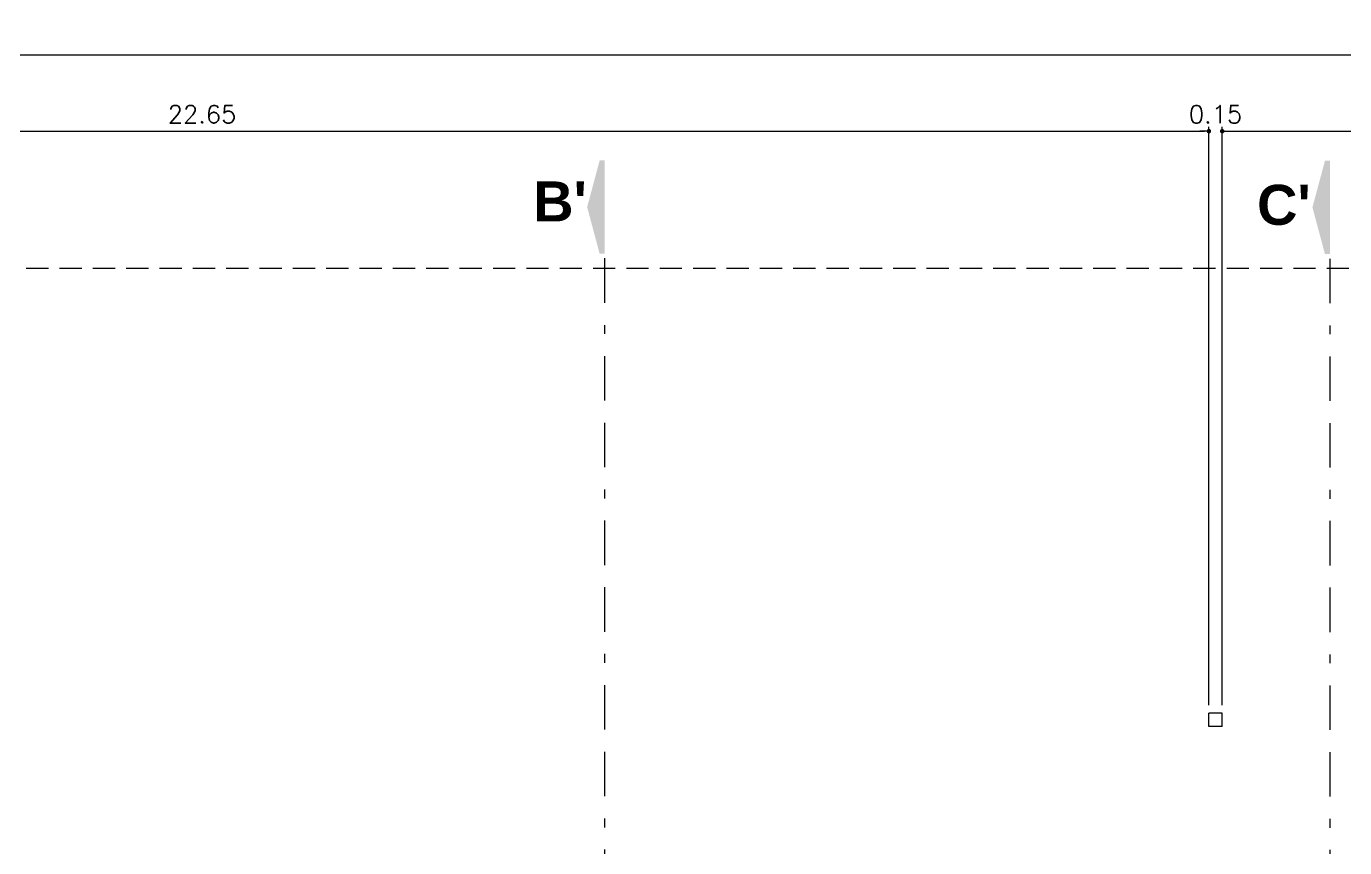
# Model space of a CAD drawing. Extents: x -151 to -2, y -18 to 162.
# Drawn here: x -136.39 to -121.57, y 19.68 to 28.91 of the extents above; entities that cross this region are included whole.
import ezdxf

# ---------------------------------------------------------------- set-up
doc = ezdxf.new("R2010")
doc.units = 0
doc.header["$MEASUREMENT"] = 0
doc.linetypes.add('BORDER', pattern=[1.75, 0.5, -0.25, 0.5, -0.25, 0, -0.25])
doc.linetypes.add('HIDDEN', pattern=[0.375, 0.25, -0.125])
doc.layers.get('0').update_dxf_attribs({"linetype": 'CONTINUOUS'})
doc.layers.get('DEFPOINTS').update_dxf_attribs({"linetype": 'CONTINUOUS'})
for name, color, linetype in [('ALVENARIA', 7, 'CONTINUOUS'), ('COBERTURA', 6, 'CONTINUOUS'), ('CORTE', 6, 'CONTINUOUS'), ('COTA', 1, 'CONTINUOUS'), ('COTAS', 1, 'CONTINUOUS'), ('TEXTO5', 5, 'CONTINUOUS')]:
    doc.layers.add(name, color=color, linetype=linetype)
doc.styles.add('SANSSERIFBOLD', font='sasb____.pfb')
doc.styles.get("Standard").update_dxf_attribs({"font": 'TXT.shx', "height": 0.2})
doc.dimstyles.new('DIM100', dxfattribs={"dimtxt": 0.18, "dimasz": 0.05, "dimexe": 0.05, "dimexo": 0.09, "dimgap": 0.09, "dimtad": 1, "dimzin": 0, "dimdsep": 46, "dimtxsty": 'Standard', "dimblk": 'DOT', "dimblk1": 'DOT', "dimblk2": 'DOT', "dimsah": 1, "dimcen": 0.09, "dimadec": 0, "dimazin": 0, "dimtfac": 1, "dimtix": 1, "dimtofl": 0, "dimtmove": 2, "dimatfit": 3, "dimldrblk": 'DOT', "dimfxl": 1, "dimtolj": 1, "dimtzin": 0, "dimarcsym": 0})

# ---------------------------------------------------------------- blocks, each defined once
blk = doc.blocks.new('DOT')
at = {"layer": 'ALVENARIA', "color": 0, "linetype": 'ByBlock'}
blk.add_line((-0.5, 0), (-1, 0), dxfattribs=at)
at = {"layer": 'ALVENARIA', "color": 0, "linetype": 'ByBlock', "const_width": 0.5}
blk.add_lwpolyline([(-0.25, 0, 1), (0.25, 0, 1)], format="xyb", close=True, dxfattribs=at)
blk = doc.blocks.new('*D281')
at = {"color": 0, "linetype": 'ByBlock'}
for p, q in [((-37.799, -0.381), (-37.799, 6.124)), ((-60.394, 6.074), (-37.849, 6.074))]:
    blk.add_line(p, q, dxfattribs=at)
at = {"layer": 'DEFPOINTS', "color": 0, "linetype": 'ByBlock'}
for p in [(-37.799, 6.074), (-60.444, 4.529), (-37.799, -0.471)]:
    blk.add_point(p, dxfattribs=at)
at = {"color": 0, "linetype": 'ByBlock', "xscale": 0.05, "yscale": 0.05, "zscale": 0.05, "rotation": 180}
blk.add_blockref('DOT', (-60.444, 6.074), dxfattribs=at)
at = {"color": 0, "linetype": 'ByBlock', "xscale": 0.05, "yscale": 0.05, "zscale": 0.05}
blk.add_blockref('DOT', (-37.799, 6.074), dxfattribs=at)
at = {"color": 0, "linetype": 'ByBlock', "insert": (-49.121, 6.264), "char_height": 0.2, "attachment_point": 5}
blk.add_mtext('\\A1;22.65', dxfattribs=at)
blk = doc.blocks.new('*D282')
at = {"color": 0, "linetype": 'ByBlock'}
for p, q in [((-37.649, -0.381), (-37.649, 6.124)), ((-37.849, 6.074), (-37.899, 6.074)), ((-37.599, 6.074), (-37.549, 6.074))]:
    blk.add_line(p, q, dxfattribs=at)
at = {"layer": 'DEFPOINTS', "color": 0, "linetype": 'ByBlock'}
for p in [(-37.649, 6.074), (-37.799, -0.471), (-37.649, -0.471)]:
    blk.add_point(p, dxfattribs=at)
at = {"color": 0, "linetype": 'ByBlock', "xscale": 0.05, "yscale": 0.05, "zscale": 0.05}
blk.add_blockref('DOT', (-37.799, 6.074), dxfattribs=at)
at = {"color": 0, "linetype": 'ByBlock', "xscale": 0.05, "yscale": 0.05, "zscale": 0.05, "rotation": 180}
blk.add_blockref('DOT', (-37.649, 6.074), dxfattribs=at)
at = {"color": 0, "linetype": 'ByBlock', "insert": (-37.724, 6.264), "char_height": 0.2, "attachment_point": 5}
blk.add_mtext('\\A1;0.15', dxfattribs=at)
blk = doc.blocks.new('*D283')
at = {"color": 0, "linetype": 'ByBlock'}
for p, q in [((-31.499, -0.381), (-31.499, 6.124)), ((-37.599, 6.074), (-31.549, 6.074))]:
    blk.add_line(p, q, dxfattribs=at)
at = {"layer": 'DEFPOINTS', "color": 0, "linetype": 'ByBlock'}
for p in [(-31.499, 6.074), (-37.649, -0.471), (-31.499, -0.471)]:
    blk.add_point(p, dxfattribs=at)
at = {"color": 0, "linetype": 'ByBlock', "xscale": 0.05, "yscale": 0.05, "zscale": 0.05, "rotation": 180}
blk.add_blockref('DOT', (-37.649, 6.074), dxfattribs=at)
at = {"color": 0, "linetype": 'ByBlock', "xscale": 0.05, "yscale": 0.05, "zscale": 0.05}
blk.add_blockref('DOT', (-31.499, 6.074), dxfattribs=at)
at = {"color": 0, "linetype": 'ByBlock', "insert": (-34.574, 6.264), "char_height": 0.2, "attachment_point": 5}
blk.add_mtext('\\A1;6.15', dxfattribs=at)
blk = doc.blocks.new('*D286')
at = {"color": 0, "linetype": 'ByBlock'}
for p, q in [((-8.849, 4.619), (-8.849, 6.982)), ((-60.394, 6.932), (-8.899, 6.932))]:
    blk.add_line(p, q, dxfattribs=at)
at = {"layer": 'DEFPOINTS', "color": 0, "linetype": 'ByBlock'}
for p in [(-8.849, 6.932), (-60.444, 4.529), (-8.849, 4.529)]:
    blk.add_point(p, dxfattribs=at)
at = {"color": 0, "linetype": 'ByBlock', "xscale": 0.05, "yscale": 0.05, "zscale": 0.05, "rotation": 180}
blk.add_blockref('DOT', (-60.444, 6.932), dxfattribs=at)
at = {"color": 0, "linetype": 'ByBlock', "xscale": 0.05, "yscale": 0.05, "zscale": 0.05}
blk.add_blockref('DOT', (-8.849, 6.932), dxfattribs=at)
at = {"color": 0, "linetype": 'ByBlock', "insert": (-34.646, 7.122), "char_height": 0.2, "attachment_point": 5}
blk.add_mtext('\\A1;51.60', dxfattribs=at)
blk = doc.blocks.new('SETA')
at = {"layer": 'COTA'}
for points in [[(-150, 0), (0, 0), (-75, 28.2)], [(-150, 0), (-75, 28.2), (-150, 8.1)], [(-75, 28.2), (0, 0), (0, 8.1)]]:
    blk.add_solid(points, dxfattribs=at)

msp = doc.modelspace()

# ---------------------------------------------------------------- linework, layer by layer
at = {"layer": 'ALVENARIA'}
for p, q in [((-122.947, 21.19), (-123.097, 21.19)), ((-123.097, 21.04), (-123.097, 21.19)), ((-122.947, 21.04), (-122.947, 21.19)), ((-122.947, 21.04), (-123.097, 21.04))]:
    msp.add_line(p, q, dxfattribs=at)
at = {"layer": 'COBERTURA', "linetype": 'HIDDEN'}
msp.add_line((-94.147, 26.19), (-145.742, 26.19), dxfattribs=at)
at = {"layer": 'CORTE', "linetype": 'BORDER'}
for p, q in [((-129.891, 11.005), (-129.891, 26.356)), ((-121.735, 11.001), (-121.735, 26.353))]:
    msp.add_line(p, q, dxfattribs=at)

# ---------------------------------------------------------------- block references
at = {"layer": 'COTA', "xscale": 0.007, "yscale": 0.007, "zscale": 0.007, "rotation": 90}
for p in [(-129.891, 27.406), (-121.735, 27.403)]:
    msp.add_blockref('SETA', p, dxfattribs=at)

# ---------------------------------------------------------------- texts
at = {"layer": 'TEXTO5', "style": 'SANSSERIFBOLD'}
for s, p in [("B'", (-130.695, 26.72)), ("C'", (-122.555, 26.682))]:
    msp.add_text(s, height=0.45, dxfattribs=at).set_placement(p)

# ---------------------------------------------------------------- dimensions: what is measured, and where the dimension line sits
at = {"layer": 'COTAS', "linetype": 'Continuous'}
for base, p1, p2, picture, middle, set_off in [((-94.146969028, 28.59277213), (-145.741969028, 26.189782255), (-94.146969028, 26.189782255), '*D286', (-119.944469028, 28.78277213), (-85.298022271, 21.661264599)), ((-123.096969028, 27.73532676), (-145.741969028, 26.189782255), (-123.096969028, 21.189782255), '*D281', (-134.419469028, 27.92532676), (-85.298022271, 21.661264599)), ((-122.947, 27.735), (-123.097, 21.19), (-122.947, 21.19), '*D282', (-123.022, 27.925), (-85.298, 21.661)), ((-116.797, 27.735), (-122.947, 21.19), (-116.797, 21.19), '*D283', (-119.872, 27.925), (-85.298, 21.661))]:
    dim = msp.add_linear_dim(base=base, p1=p1, p2=p2, dimstyle='DIM100', override={"dimtxt": 0.09, "dimsah": 0, "dimse1": 1}, dxfattribs=at)
    dim.commit()
    dim.dimension.update_dxf_attribs({"geometry": picture, "text_midpoint": middle, "insert": set_off})

doc.saveas('drawing.dxf')
